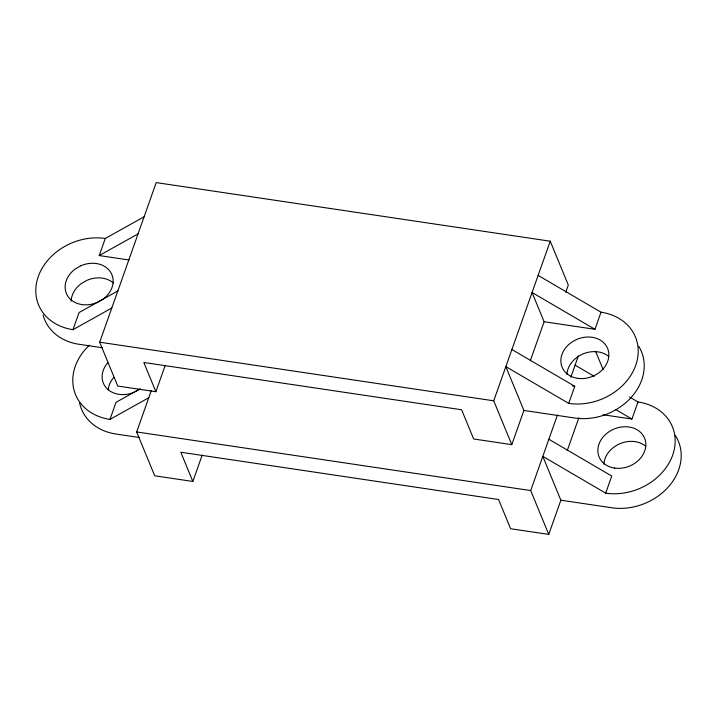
<?xml version="1.0" encoding="UTF-8"?>
<svg xmlns="http://www.w3.org/2000/svg" width="717" height="717" viewBox="0 0 717 717"><rect width="100%" height="100%" fill="white"/><g stroke="black" fill="none" stroke-linecap="round" stroke-linejoin="round"><path stroke-width="1.08" d="M144.09 216.803L105.291 238.465A54.689 44.633 -22.4 0 0 38.297 276.502A54.689 44.633 -22.4 0 0 72.991 329.668L79.049 312.567L117.848 290.905M129.078 260.002L99.233 255.566L105.291 238.465M165.17 365.464L155.876 391.715L117.74 386.042L99.69 342.206L156.207 182.602L550.244 241.208L568.303 285.052L565.731 292.303M148.769 397.747L109.961 419.409L116.02 402.309L140.272 388.775M202.149 455.214L192.846 481.466L154.72 475.792L136.66 431.948L151.26 390.711M155.876 391.715L143.839 362.488L461.614 409.757L473.65 438.983L511.786 444.657L493.726 400.812L550.244 241.208M530.284 360.794L544.113 321.736L532.077 292.509L594.958 329.3L601.016 312.2L538.135 275.409M511.786 444.657L523.894 410.456L505.835 366.611L568.715 403.402A54.689 44.633 -22.4 0 0 635.71 365.365A54.689 44.633 -22.4 0 0 601.016 312.2M192.846 481.466L180.809 452.239L498.584 499.507L510.621 528.734L548.756 534.398L530.697 490.562L557.459 414.982M570.831 377.232L578.404 355.829M568.715 403.402L574.774 386.302L511.893 349.511M567.255 450.545L578.843 417.823M548.756 534.398L560.864 500.197L542.805 456.362L605.695 493.153A54.689 44.633 -22.4 0 0 672.68 455.116A54.689 44.633 -22.4 0 0 637.987 401.95L629.409 396.931M605.695 493.153L611.744 476.052L548.863 439.261M603.194 414.776L631.928 419.051L637.987 401.95M138.91 389.528L134.276 392.163A24.611 20.085 -22.4 0 1 106.421 388.022A24.611 20.085 -22.4 0 1 107.756 362.811M99.233 255.566L138.04 233.903M72.991 329.668L111.798 308.005M544.113 321.736L594.958 329.3M572.56 385.97L574.774 386.302M99.69 342.206L493.726 400.812M102.226 347.727L79.013 344.277A54.689 44.633 -22.4 0 1 43.056 314.924M523.894 410.456L574.738 418.011A54.689 44.633 -22.4 0 0 631.274 397.317A54.689 44.633 -22.4 0 0 638.82 346.41M136.66 431.948L530.697 490.562M139.197 437.478L115.984 434.027A54.689 44.633 -22.4 0 1 79.542 402.613M560.864 500.197L611.709 507.761A54.689 44.633 -22.4 0 0 668.656 486.601A54.689 44.633 -22.4 0 0 675.226 435.264M575.106 365.159L594.16 376.308M615.733 409.577L631.928 419.051M595.612 351.348L603.176 369.703M109.961 419.409A54.689 44.633 -22.4 0 1 89.374 345.182M603.875 464.186A24.611 20.085 -22.4 0 1 619.694 443.814A24.611 20.085 -22.4 0 1 645.596 446.091M108.186 389.905A24.611 20.085 -22.4 0 1 113.779 377.429M566.905 374.435A24.611 20.085 -22.4 0 1 582.724 354.064A24.611 20.085 -22.4 0 1 608.616 356.34M71.162 301.248A24.611 20.085 -22.4 0 1 81.433 283.484L86.999 280.32A24.611 20.085 -22.4 0 1 113.313 282.955M80.976 265.711L75.41 268.866A24.611 20.085 -22.4 0 0 67.828 296.166A24.611 20.085 -22.4 0 0 97.306 302.413L102.872 299.258A24.611 20.085 -22.4 0 0 110.454 271.958A24.611 20.085 -22.4 0 0 80.976 265.711M614.577 468.067A24.611 20.085 -22.4 0 0 645.291 440.238A24.611 20.085 -22.4 0 0 605.659 434.341A24.611 20.085 -22.4 0 0 614.577 468.067M577.597 378.325A24.611 20.085 -22.4 0 0 608.312 350.488A24.611 20.085 -22.4 0 0 568.689 344.59A24.611 20.085 -22.4 0 0 577.597 378.325"/></g></svg>
